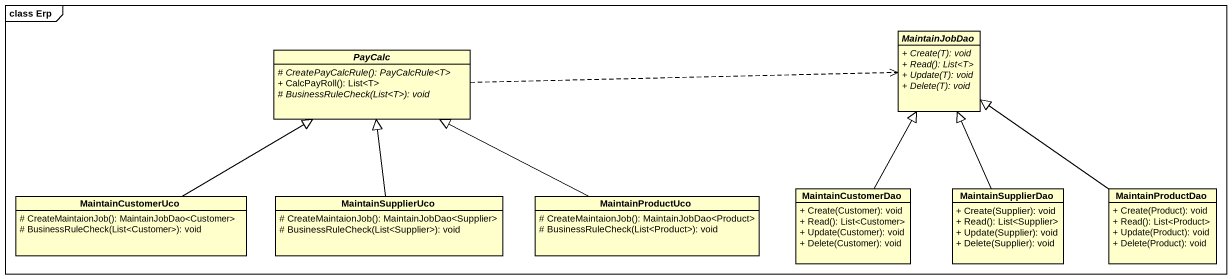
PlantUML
@startuml
mainframe class Erp
hide circle
hide empty members
skinparam classAttributeIconSize 0
abstract class PayCalc {
  {abstract} # CreatePayCalcRule(): PayCalcRule<T>
  + CalcPayRoll(): List<T>
  {abstract} # BusinessRuleCheck(List<T>): void
}
abstract class MaintainJobDao {
  {abstract} + Create(T): void
  {abstract} + Read(): List<T>
  {abstract} + Update(T): void
  {abstract} + Delete(T): void
}
class MaintainCustomerUco {
  # CreateMaintaionJob(): MaintainJobDao<Customer>
  # BusinessRuleCheck(List<Customer>): void
}
class MaintainSupplierUco {
  # CreateMaintaionJob(): MaintainJobDao<Supplier>
  # BusinessRuleCheck(List<Supplier>): void
}
class MaintainProductUco {
  # CreateMaintaionJob(): MaintainJobDao<Product>
  # BusinessRuleCheck(List<Product>): void
}
class MaintainCustomerDao {
  + Create(Customer): void
  + Read(): List<Customer>
  + Update(Customer): void
  + Delete(Customer): void
}
class MaintainSupplierDao {
  + Create(Supplier): void
  + Read(): List<Supplier>
  + Update(Supplier): void
  + Delete(Supplier): void
}
class MaintainProductDao {
  + Create(Product): void
  + Read(): List<Product>
  + Update(Product): void
  + Delete(Product): void
}
PayCalc .right.> MaintainJobDao
MaintainCustomerUco -right-|> PayCalc
MaintainSupplierUco -up-|> PayCalc
MaintainProductUco -left-|> PayCalc
MaintainCustomerDao -up-|> MaintainJobDao
MaintainSupplierDao -up-|> MaintainJobDao
MaintainProductDao -up-|> MaintainJobDao
@enduml
